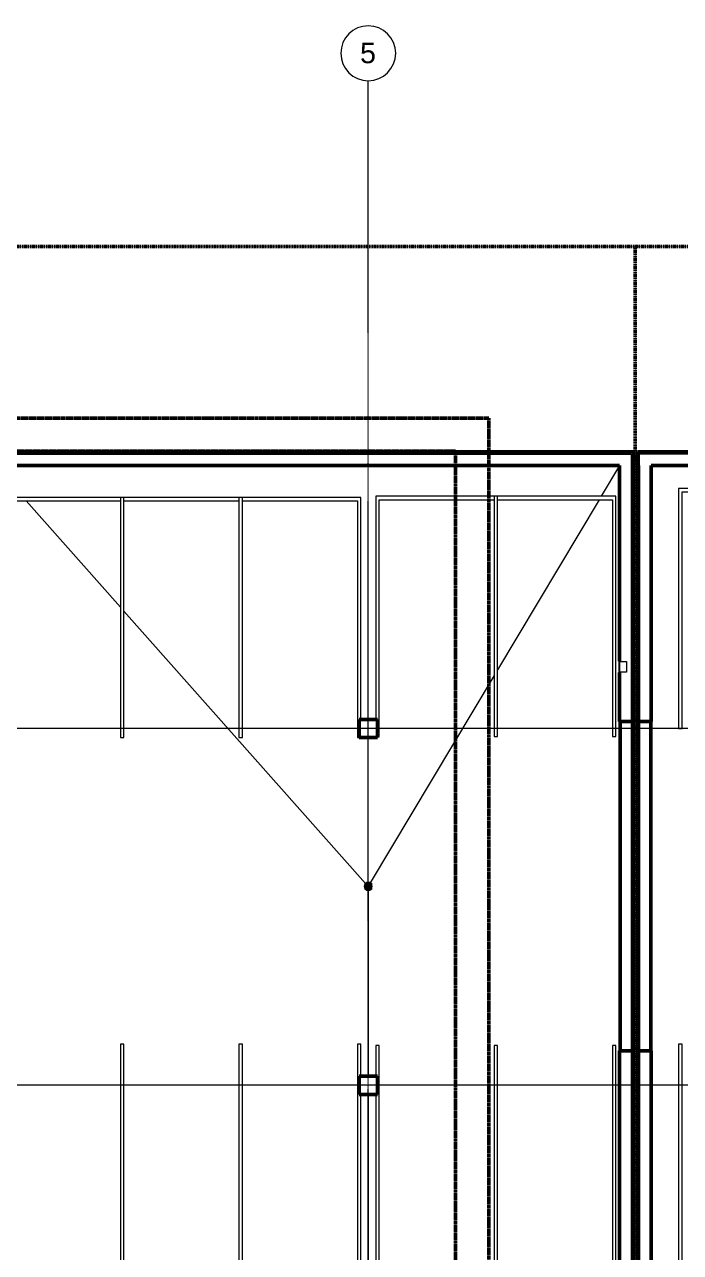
# Model space of a CAD drawing. Header units: inches. Extents: x -4235 to -464, y 9767 to 12463.
# Drawn here: x -2474 to -1900, y 11389 to 12463 of the extents above; entities that cross this region are included whole.
import ezdxf

# ---------------------------------------------------------------- set-up
doc = ezdxf.new("R2010")
doc.units = ezdxf.units.IN
doc.header["$MEASUREMENT"] = 0
for name, pattern in [('Dash 1_16_', [0.125, 0.0625, -0.0625]), ('Double Dash 3_8_', [1, 0.375, -0.125, 0.125, -0.125, 0.125, -0.125]), ('Grid Line 1_2_', [0.875, 0.5, -0.125, 0.125, -0.125])]:
    doc.linetypes.add(name, pattern=pattern)
for name, color, linetype, lineweight in [('0-1', 7, 'Continuous', 5), ('0-2', 213, 'Continuous', 20), ('0-3', 90, 'Continuous', 20), ('A-AREA-1', 133, 'Continuous', 70), ('A-FLOR-1', 9, 'Continuous', 9), ('A-FLOR-4', 192, 'Continuous', 9), ('A-FLOR-5', 254, 'Continuous', 13), ('A-GENM-1', 9, 'Continuous', 9), ('A-GENM-2', 7, 'Continuous', 9), ('A-WALL', 113, 'Continuous', 13), ('A-WALL-2', 53, 'Continuous', 13), ('C-PROP-LINE', 91, 'Double Dash 3_8_', 50), ('C-PROP-LINE-1', 91, 'Dash 1_16_', 50), ('E-FIRE', 2, 'Continuous', 9), ('P-SANR-FIXT', 6, 'Continuous', 9), ('S-COLS', 52, 'Continuous', 9), ('S-COLS-1', 52, 'Continuous', 50), ('S-FNDN-1', 253, 'Continuous', 50), ('S-FNDN-4', 32, 'Continuous', 50), ('S-FNDN-5', 32, 'Continuous', 9), ('S-GRID-1', 1, 'Grid Line 1_2_', 9), ('S-GRID-IDEN', 1, 'Continuous', 9)]:
    doc.layers.add(name, color=color, linetype=linetype, lineweight=lineweight)
doc.styles.add('Arial', font='arial.ttf', dxfattribs={"height": 18})

# ---------------------------------------------------------------- blocks, each defined once
blk = doc.blocks.new('Parking_Stall_Multiple - STANDARD-1679800-BACKGROUND - BASEMENT')
at = {"layer": 'A-GENM-1'}
for p, q in [((210, 548), (0, 548)), ((0, 548), (0, 436)), ((210, 545), (210, 548)), ((3, 439), (3, 545)), ((3, 545), (210, 545)), ((210, 439), (0, 439)), ((0, 439), (0, 327)), ((0, 436), (210, 436)), ((210, 439), (3, 439)), ((3, 330), (3, 436)), ((3, 436), (210, 436)), ((210, 436), (210, 439)), ((210, 436), (210, 439)), ((210, 330), (0, 330)), ((0, 330), (0, 218)), ((0, 327), (210, 327)), ((210, 330), (3, 330)), ((3, 221), (3, 327)), ((3, 327), (210, 327)), ((210, 327), (210, 330)), ((210, 327), (210, 330)), ((210, 221), (0, 221)), ((0, 221), (0, 109)), ((0, 218), (210, 218)), ((210, 221), (3, 221)), ((3, 112), (3, 218)), ((3, 218), (210, 218)), ((210, 218), (210, 221)), ((210, 218), (210, 221)), ((210, 112), (0, 112)), ((0, 112), (0, 0)), ((0, 109), (210, 109)), ((210, 112), (3, 112)), ((3, 3), (3, 109)), ((3, 109), (210, 109)), ((210, 109), (210, 112)), ((210, 109), (210, 112)), ((210, 3), (3, 3)), ((210, 0), (210, 3)), ((0, 0), (210, 0))]:
    blk.add_line(p, q, dxfattribs=at)
blk = doc.blocks.new('Parking_Stall_Multiple - STANDARD-1626801-BACKGROUND - BASEMENT')
at = {"layer": 'A-GENM-1'}
for p, q in [((210, 0), (0, 0)), ((0, 0), (0, -112)), ((210, -3), (210, 0)), ((3, -109), (3, -3)), ((3, -3), (210, -3)), ((210, -109), (0, -109)), ((0, -109), (0, -221)), ((0, -112), (210, -112)), ((210, -109), (3, -109)), ((3, -218), (3, -112)), ((3, -112), (210, -112)), ((210, -112), (210, -109)), ((210, -112), (210, -109)), ((210, -218), (0, -218)), ((0, -218), (0, -330)), ((0, -221), (210, -221)), ((210, -218), (3, -218)), ((3, -327), (3, -221)), ((3, -221), (210, -221)), ((210, -221), (210, -218)), ((210, -221), (210, -218)), ((210, -327), (0, -327)), ((0, -327), (0, -439)), ((0, -330), (210, -330)), ((210, -327), (3, -327)), ((3, -436), (3, -330)), ((3, -330), (210, -330)), ((210, -330), (210, -327)), ((210, -330), (210, -327)), ((210, -436), (0, -436)), ((0, -436), (0, -548)), ((0, -439), (210, -439)), ((210, -436), (3, -436)), ((3, -545), (3, -439)), ((3, -439), (210, -439)), ((210, -439), (210, -436)), ((210, -439), (210, -436)), ((210, -545), (3, -545)), ((210, -548), (210, -545)), ((0, -548), (210, -548))]:
    blk.add_line(p, q, dxfattribs=at)
blk = doc.blocks.new('CTR - 2nd Phase_rvt-1-BACKGROUND - BASEMENT')
at = {"layer": 'A-AREA-1'}
blk.add_line((-1937.8, 12083.2), (-1941.3, 12083.2), dxfattribs=at)
at = {"layer": 'A-FLOR-1'}
blk.add_line((-1925.8, 11853.2), (-1925.8, 11565.2), dxfattribs=at)
at = {"layer": 'A-WALL-2'}
for p, q in [((-630.3, 12087.2), (-1935.8, 12087.2)), ((-1935.8, 12077.2), (-1935.8, 12087.2)), ((-1935.8, 12077.2), (-1935.8, 11853.2)), ((-1935.8, 11853.2), (-1935.8, 11565.2)), ((-1935.8, 11565.2), (-1935.8, 11157.2))]:
    blk.add_line(p, q, dxfattribs=at)
at = {"layer": 'S-FNDN-1'}
for p, q in [((-628.3, 12089.2), (-1937.8, 12089.2)), ((-1937.8, 12089.2), (-1937.8, 12087.2)), ((-1937.8, 12087.2), (-1937.8, 12077.2)), ((-1937.8, 12077.2), (-1937.8, 11853.2)), ((-1925.8, 12077.2), (-640.3, 12077.2)), ((-1925.8, 11853.2), (-1925.8, 12077.2)), ((-1937.8, 11853.2), (-1925.8, 11853.2)), ((-1926.1, 11853.2), (-1937.8, 11853.2)), ((-1937.8, 11853.2), (-1937.8, 11565.2)), ((-1926.1, 11565.2), (-1926.1, 11853.2)), ((-1925.8, 11565.2), (-1937.8, 11565.2)), ((-1937.8, 11565.2), (-1937.8, 11157.2)), ((-1937.8, 11565.2), (-1926.1, 11565.2)), ((-1925.8, 11157.2), (-1925.8, 11565.2))]:
    blk.add_line(p, q, dxfattribs=at)
at = {"layer": '0-2'}
for name, p, rotation in [('Parking_Stall_Multiple - STANDARD-1626801-BACKGROUND - BASEMENT', (-1353.7, 12057.1), 270.0000000000018), ('Parking_Stall_Multiple - STANDARD-1679800-BACKGROUND - BASEMENT', (-1353.7, 11361.1), 89.99999999999815)]:
    blk.add_blockref(name, p, dxfattribs=dict(at, rotation=rotation))
blk = doc.blocks.new('Parking_Stall_Multiple - STANDARD-V4-BACKGROUND - BASEMENT')
at = {"layer": 'A-GENM-2'}
for p, q in [((166, 314), (0, 314)), ((0, 314), (0, 207.3)), ((210, 314), (182, 314)), ((210, 311), (210, 314)), ((3, 210.3), (3, 311)), ((3, 311), (210, 311)), ((210, 210.3), (0, 210.3)), ((0, 210.3), (0, 103.7)), ((0, 207.3), (210, 207.3)), ((210, 210.3), (3, 210.3)), ((3, 106.7), (3, 207.3)), ((3, 207.3), (210, 207.3)), ((210, 207.3), (210, 210.3)), ((210, 207.3), (210, 210.3)), ((210, 106.7), (0, 106.7)), ((0, 106.7), (0, 0)), ((0, 103.7), (210, 103.7)), ((210, 106.7), (3, 106.7)), ((3, 3), (3, 103.7)), ((3, 103.7), (210, 103.7)), ((210, 103.7), (210, 106.7)), ((210, 103.7), (210, 106.7)), ((210, 3), (3, 3)), ((210, 0), (210, 3)), ((0, 0), (166, 0)), ((182, 0), (210, 0))]:
    blk.add_line(p, q, dxfattribs=at)
blk = doc.blocks.new('Parking_Stall_Multiple - STANDARD-1983798-BACKGROUND - BASEMENT')
at = {"layer": 'A-GENM-2'}
for p, q in [((167.1, 210.3), (0, 210.3)), ((0, 210.3), (0, 103.7)), ((3, 106.7), (3, 207.3)), ((3, 207.3), (210, 207.3)), ((210, 210.3), (183.1, 210.3)), ((210, 207.3), (210, 210.3)), ((210, 106.7), (0, 106.7)), ((0, 106.7), (0, 0)), ((0, 103.7), (210, 103.7)), ((210, 106.7), (3, 106.7)), ((3, 3), (3, 103.7)), ((3, 103.7), (210, 103.7)), ((210, 103.7), (210, 106.7)), ((210, 103.7), (210, 106.7)), ((210, 3), (3, 3)), ((210, 0), (210, 3)), ((0, 0), (210, 0))]:
    blk.add_line(p, q, dxfattribs=at)
blk = doc.blocks.new('Parking_Stall_Multiple - STANDARD-2218185-BACKGROUND - BASEMENT')
at = {"layer": 'A-GENM-2'}
for p, q in [((194, 0), (0, 0)), ((0, 0), (0, -106.7)), ((3, -103.7), (3, -3)), ((3, -3), (210, -3)), ((210, -3), (210, -1.5)), ((210, -103.7), (0, -103.7)), ((0, -103.7), (0, -210.3)), ((0, -106.7), (210, -106.7)), ((210, -103.7), (3, -103.7)), ((3, -207.3), (3, -106.7)), ((3, -106.7), (210, -106.7)), ((210, -106.7), (210, -103.7)), ((210, -106.7), (210, -103.7)), ((210, -207.3), (0, -207.3)), ((0, -207.3), (0, -314)), ((0, -210.3), (210, -210.3)), ((210, -207.3), (3, -207.3)), ((3, -311), (3, -210.3)), ((3, -210.3), (210, -210.3)), ((210, -210.3), (210, -207.3)), ((210, -210.3), (210, -207.3)), ((210, -311), (3, -311)), ((210, -312.5), (210, -311)), ((0, -314), (194, -314))]:
    blk.add_line(p, q, dxfattribs=at)
blk = doc.blocks.new('Parking_Stall_Multiple - STANDARD-V7-BACKGROUND - BASEMENT')
at = {"layer": 'A-GENM-2'}
for p, q in [((210, 0), (0, 0)), ((0, 0), (0, -106.7)), ((210, -3), (210, 0)), ((3, -103.7), (3, -3)), ((3, -3), (210, -3)), ((210, -103.7), (0, -103.7)), ((0, -103.7), (0, -210.3)), ((0, -106.7), (210, -106.7)), ((210, -103.7), (3, -103.7)), ((3, -207.3), (3, -106.7)), ((3, -106.7), (210, -106.7)), ((210, -106.7), (210, -103.7)), ((210, -106.7), (210, -103.7)), ((0, -210.3), (195.1, -210.3)), ((210, -207.3), (3, -207.3)), ((210, -208.8), (210, -207.3))]:
    blk.add_line(p, q, dxfattribs=at)
blk = doc.blocks.new('CTR - 1st Phase - Common Walls_rvt-1-BACKGROUND - BASEMENT')
at = {"layer": '0-3'}
for name, p, rotation in [('Parking_Stall_Multiple - STANDARD-2218185-BACKGROUND - BASEMENT', (-2179.8, 12049.2), 270.0000000000005), ('Parking_Stall_Multiple - STANDARD-V7-BACKGROUND - BASEMENT', (-1956.5, 12050.3), 270.0000000000018), ('Parking_Stall_Multiple - STANDARD-V4-BACKGROUND - BASEMENT', (-2179.8, 11361.2), 89.99999999999953), ('Parking_Stall_Multiple - STANDARD-1983798-BACKGROUND - BASEMENT', (-1956.5, 11360.1), 89.99999999999821)]:
    blk.add_blockref(name, p, dxfattribs=dict(at, rotation=rotation))
blk = doc.blocks.new('Concrete-Rectangular-Column - ONE-1856735-BACKGROUND - BASEMENT')
at = {"layer": 'S-COLS-1'}
for p, q in [((8, 8), (-8, 8)), ((-8, 8), (-8, -8)), ((8, -8), (8, 8)), ((-8, -8), (8, -8))]:
    blk.add_line(p, q, dxfattribs=at)
blk = doc.blocks.new('Basic Wall _ EXT - C8AØF - _10_ CONCRETE _ 2_ EPS INSUL_ - ___-2578964-BACKGROUND - BASEMENT')
at = {"layer": 'S-FNDN-5'}
blk.add_line((-1937.8, 11853.2), (-1941.3, 11853.2), dxfattribs=at)
blk = doc.blocks.new('Basic Wall _ EXT - C8AØF - _10_ CONCRETE _ 2_ EPS INSUL_ - ___-2578965-BACKGROUND - BASEMENT')
at = {"layer": 'S-FNDN-5'}
for p, q in [((-1941.3, 11565.2), (-1937.8, 11565.2)), ((-1937.8, 11157.2), (-1941.3, 11157.2))]:
    blk.add_line(p, q, dxfattribs=at)
blk = doc.blocks.new('Drain-Floor-WATTS-Square-Stainless_Steel_Strainer-Type_FD-1200-M - 2_ Outlet with 5_ Strainer-2528673-BACKGROUND - BASEMENT')
at = {"layer": 'P-SANR-FIXT'}
for p, q in [((-2.707, -2.707), (-2.707, 2.707)), ((-2.707, 2.707), (2.707, 2.707)), ((-2.03025, -2.03025), (-2.03025, 2.03025)), ((-2.03025, 2.03025), (2.03025, 2.03025)), ((-1.3535, -1.3535), (-1.3535, 1.3535)), ((-1.3535, 1.3535), (1.3535, 1.3535)), ((-0.67675, -0.67675), (-0.67675, 0.67675)), ((-0.67675, 0.67675), (0.67675, 0.67675)), ((0, 2.707), (0, -2.707)), ((0.67675, 0.67675), (0.67675, -0.67675)), ((1.3535, 1.3535), (1.3535, -1.3535)), ((2.03025, 2.03025), (2.03025, -2.03025)), ((2.707, 2.707), (2.707, -2.707)), ((-2.707, 0), (2.707, 0)), ((2.707, -2.707), (-2.707, -2.707)), ((2.03025, -2.03025), (-2.03025, -2.03025)), ((1.3535, -1.3535), (-1.3535, -1.3535)), ((0.67675, -0.67675), (-0.67675, -0.67675))]:
    blk.add_line(p, q, dxfattribs=at)
for start, end in [(360, 180), (180, 360)]:
    blk.add_arc((0, 0), 3.5, start, end, dxfattribs=at)
blk = doc.blocks.new('104416 - Fire Extinguishers - Wall - Class A - Light - 2A-2804394-BACKGROUND - BASEMENT')
at = {"layer": 'E-FIRE'}
for p, q in [((13.2, 6.3), (13.2, 6)), ((23.2, 6.3), (13.2, 6.3)), ((13.2, 6.3), (23.2, 6.3)), ((13.2, 6.3), (13.2, 6)), ((23.2, 6), (13.2, 6)), ((13.6, 0), (13.6, 6)), ((22.8, 0), (13.6, 0)), ((14.4, 6.3), (14.4, 6.5)), ((14.4, 6.5), (14.8, 6.5)), ((14.4, 6.3), (14.4, 6.5)), ((14.8, 6.5), (15, 6.5)), ((14.8, 6.3), (14.8, 6.5)), ((15, 6.5), (15.1, 6.5)), ((15, 6.3), (15, 6.5)), ((15.1, 6.5), (15.2, 6.5)), ((15.1, 6.3), (15.1, 6.5)), ((15.2, 6.5), (15.5, 6.5)), ((15.2, 6.3), (15.2, 6.5)), ((15.5, 6.5), (15.7, 6.5)), ((15.5, 6.3), (15.5, 6.5)), ((15.7, 6.5), (15.9, 6.5)), ((15.7, 6.3), (15.7, 6.5)), ((15.9, 6.3), (15.9, 6.5)), ((15.9, 6.5), (15.9, 6.5)), ((15.9, 6.3), (15.9, 6.5)), ((15.9, 6.3), (15.9, 6.5)), ((22.8, 6), (22.8, 0)), ((23.2, 6), (23.2, 6.3)), ((23.2, 6), (23.2, 6.3))]:
    blk.add_line(p, q, dxfattribs=at)
blk = doc.blocks.new('Family - ___-1878357-BACKGROUND - BASEMENT')
at = {"layer": 'C-PROP-LINE'}
blk.add_line((-3989.6, 12268.7), (-629.6, 12268.7), dxfattribs=at)
blk = doc.blocks.new('Family - ___-2657144-BACKGROUND - BASEMENT')
at = {"layer": 'C-PROP-LINE'}
blk.add_line((-1939.8, 12268.7), (-1939.8, 9828.6), dxfattribs=at)
blk = doc.blocks.new('Family - ___-2835860-BACKGROUND - BASEMENT')
at = {"layer": 'C-PROP-LINE-1'}
for p, q in [((-2067.9, 12118.6), (-2523.7, 12118.6)), ((-2067.9, 11247.4), (-2067.9, 12118.6))]:
    blk.add_line(p, q, dxfattribs=at)
blk = doc.blocks.new('Family - ___-2835903-BACKGROUND - BASEMENT')
at = {"layer": 'C-PROP-LINE-1'}
for p, q in [((-2096.8, 12089.7), (-3831.8, 12089.7)), ((-2096.8, 11276.3), (-2096.8, 12089.7))]:
    blk.add_line(p, q, dxfattribs=at)
blk = doc.blocks.new('Family - ___-2835932-BACKGROUND - BASEMENT')
at = {"layer": 'C-PROP-LINE-1'}
for p, q in [((-2067.9, 12118.6), (-3860.7, 12118.6)), ((-2067.9, 11247.4), (-2067.9, 12118.6))]:
    blk.add_line(p, q, dxfattribs=at)
blk = doc.blocks.new('Grid - Grid Head - Circle-50561-BACKGROUND - BASEMENT')
at = {"layer": 'S-GRID-IDEN'}
for start, end in [(360, 180), (180, 360)]:
    blk.add_arc((0, 0), 0.25, start, end, dxfattribs=at)

msp = doc.modelspace()

# ---------------------------------------------------------------- linework, layer by layer
at = {"layer": 'A-FLOR-4'}
msp.add_line((-1953.3, 11853.2), (-1953.3, 11565.2), dxfattribs=at)
at = {"layer": 'A-FLOR-5'}
for p, q in [((-1953.3, 12077.2), (-1969.4, 12050.3)), ((-2472.8, 12046.2), (-2390.2, 11953.2)), ((-1971.2, 12047.3), (-2060.2, 11898.5)), ((-2387.2, 11949.8), (-2175.6, 11711.8)), ((-2063.2, 11893.5), (-2171.5, 11712.2)), ((-2173.3, 11705.7), (-2173.3, 11543.2)), ((-2173.3, 11527.2), (-2173.3, 11290.2))]:
    msp.add_line(p, q, dxfattribs=at)
at = {"layer": 'A-WALL'}
for p, q in [((-2632.3, 12087.2), (-1943.3, 12087.2)), ((-1943.3, 12087.2), (-1943.3, 9891.2))]:
    msp.add_line(p, q, dxfattribs=at)
at = {"layer": 'S-FNDN-4'}
for p, q in [((-1941.3, 12089.2), (-2632.3, 12089.2)), ((-1941.3, 9889.2), (-1941.3, 12089.2)), ((-2826.1, 12077.2), (-1953.3, 12077.2)), ((-1953.3, 12077.2), (-1953.3, 11906.2)), ((-1953.3, 11896.2), (-1953.3, 11853.2)), ((-1941.3, 11853.2), (-1953.3, 11853.2)), ((-1952.9, 11853.2), (-1952.9, 11565.2)), ((-1953.3, 11565.2), (-1953.3, 11157.2)), ((-1953.3, 11565.2), (-1941.3, 11565.2))]:
    msp.add_line(p, q, dxfattribs=at)
at = {"layer": 'S-GRID-1'}
for p, q in [((-2173.3, 9836.2), (-2173.3, 12413.7)), ((-464.5, 11847.2), (-4185.7, 11847.2)), ((-464.5, 11535.2), (-4185.7, 11535.2))]:
    msp.add_line(p, q, dxfattribs=at)

# ---------------------------------------------------------------- block references
at = {"layer": '0-1'}
for name in ['CTR - 2nd Phase_rvt-1-BACKGROUND - BASEMENT', 'CTR - 1st Phase - Common Walls_rvt-1-BACKGROUND - BASEMENT']:
    msp.add_blockref(name, (0, 0), dxfattribs=at)
at = {"layer": 'C-PROP-LINE'}
for name in ['Family - ___-1878357-BACKGROUND - BASEMENT', 'Family - ___-2657144-BACKGROUND - BASEMENT']:
    msp.add_blockref(name, (0, 0), dxfattribs=at)
at = {"layer": 'C-PROP-LINE-1'}
for name in ['Family - ___-2835860-BACKGROUND - BASEMENT', 'Family - ___-2835932-BACKGROUND - BASEMENT', 'Family - ___-2835903-BACKGROUND - BASEMENT']:
    msp.add_blockref(name, (0, 0), dxfattribs=at)
at = {"layer": 'E-FIRE', "rotation": 90}
msp.add_blockref('104416 - Fire Extinguishers - Wall - Class A - Light - 2A-2804394-BACKGROUND - BASEMENT', (-1947.3, 11883), dxfattribs=at)
at = {"layer": 'P-SANR-FIXT'}
msp.add_blockref('Drain-Floor-WATTS-Square-Stainless_Steel_Strainer-Type_FD-1200-M - 2_ Outlet with 5_ Strainer-2528673-BACKGROUND - BASEMENT', (-2173.3, 11709.2), dxfattribs=at)
at = {"layer": 'S-COLS'}
for p in [(-2173.3, 11847.2), (-2173.3, 11535.2)]:
    msp.add_blockref('Concrete-Rectangular-Column - ONE-1856735-BACKGROUND - BASEMENT', p, dxfattribs=at)
at = {"layer": 'S-FNDN-5'}
for name in ['Basic Wall _ EXT - C8AØF - _10_ CONCRETE _ 2_ EPS INSUL_ - ___-2578964-BACKGROUND - BASEMENT', 'Basic Wall _ EXT - C8AØF - _10_ CONCRETE _ 2_ EPS INSUL_ - ___-2578965-BACKGROUND - BASEMENT']:
    msp.add_blockref(name, (0, 0), dxfattribs=at)
at = {"layer": 'S-GRID-IDEN', "xscale": 95.99999999999994, "yscale": 95.99999999999994, "zscale": 95.99999999999994}
msp.add_blockref('Grid - Grid Head - Circle-50561-BACKGROUND - BASEMENT', (-2173.3, 12437.7), dxfattribs=at)

# ---------------------------------------------------------------- texts
at = {"layer": 'S-GRID-IDEN', "insert": (-2180.5, 12447), "char_height": 18, "width": 16.968, "attachment_point": 1, "style": 'Arial'}
msp.add_mtext('5', dxfattribs=at)

doc.saveas('drawing.dxf')
